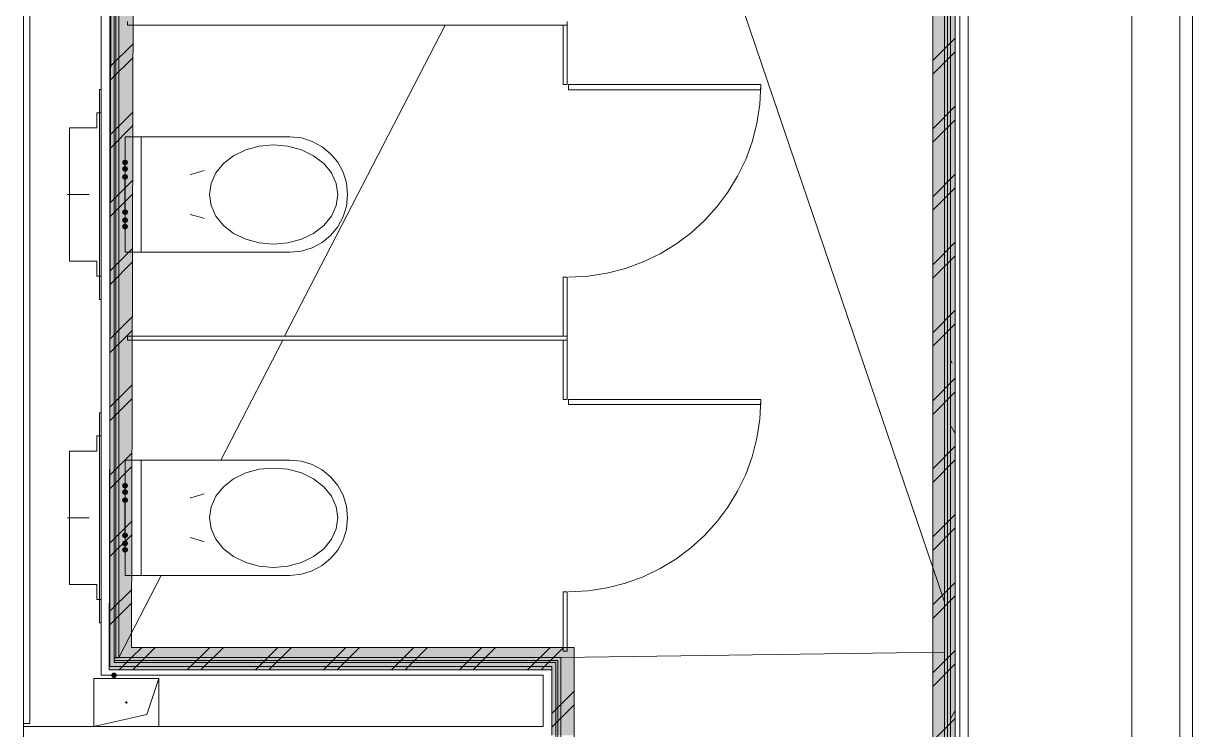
# Model space of a CAD drawing. Header units: millimetres. Extents: x 0 to 1189, y 0 to 841.
# Drawn here: x 375.98 to 412.43, y 435.48 to 457.5 of the extents above; entities that cross this region are included whole.
import ezdxf

# ---------------------------------------------------------------- set-up
doc = ezdxf.new("R2010")
doc.units = ezdxf.units.MM

msp = doc.modelspace()

# ---------------------------------------------------------------- hatches: boundary and pattern name
at = {"true_color": 0xcccccc}
h = msp.add_hatch(color=254, dxfattribs=at)
h.dxf.hatch_style = 2
h.paths.add_polyline_path([(379.34858, 438.04244), (378.648578, 438.04244), (378.773579, 487.445515), (379.47358, 487.445515)])
h = msp.add_hatch(color=254, dxfattribs=at)
h.dxf.hatch_style = 2
h.paths.add_polyline_path([(404.326618, 481.267506), (405.026619, 481.267506), (405.026619, 415.054405), (404.326618, 415.054405)])
h = msp.add_hatch(color=7)
h.dxf.hatch_style = 2
h.paths.add_polyline_path([(379.151579, 453.074463), (379.215142, 453.1009), (379.241579, 453.164463), (379.215142, 453.228026), (379.151579, 453.254463), (379.141579, 453.254463), (379.078017, 453.228026), (379.051579, 453.164463), (379.078017, 453.1009), (379.141579, 453.074463)])
h = msp.add_hatch(color=7)
h.dxf.hatch_style = 2
h.paths.add_polyline_path([(379.141579, 453.054463), (379.078017, 453.028025), (379.051579, 452.964463), (379.078017, 452.9009), (379.141579, 452.874463), (379.151579, 452.874463), (379.215142, 452.9009), (379.241579, 452.964463), (379.215142, 453.028025), (379.151579, 453.054463)])
h = msp.add_hatch(color=7)
h.dxf.hatch_style = 2
h.paths.add_polyline_path([(379.151579, 452.624462), (379.215142, 452.6509), (379.241579, 452.714462), (379.215142, 452.778025), (379.151579, 452.804462), (379.141579, 452.804462), (379.078017, 452.778025), (379.051579, 452.714462), (379.078017, 452.6509), (379.141579, 452.624462)])
h = msp.add_hatch(color=7)
h.dxf.hatch_style = 2
h.paths.add_polyline_path([(379.141579, 451.704461), (379.078017, 451.678023), (379.051579, 451.614461), (379.078017, 451.550898), (379.141579, 451.524461), (379.151579, 451.524461), (379.215142, 451.550898), (379.241579, 451.614461), (379.215142, 451.678023), (379.151579, 451.704461)])
h = msp.add_hatch(color=7)
h.dxf.hatch_style = 2
h.paths.add_polyline_path([(379.151579, 451.27446), (379.215142, 451.300898), (379.241579, 451.36446), (379.215142, 451.428023), (379.151579, 451.45446), (379.141579, 451.45446), (379.078017, 451.428023), (379.051579, 451.36446), (379.078017, 451.300898), (379.141579, 451.27446)])
h = msp.add_hatch(color=7)
h.dxf.hatch_style = 2
h.paths.add_polyline_path([(379.141579, 451.25446), (379.078017, 451.228023), (379.051579, 451.16446), (379.078017, 451.100897), (379.141579, 451.07446), (379.151579, 451.07446), (379.215142, 451.100897), (379.241579, 451.16446), (379.215142, 451.228023), (379.151579, 451.25446)])
h = msp.add_hatch(color=7)
h.dxf.hatch_style = 2
h.paths.add_polyline_path([(379.151579, 442.994447), (379.215142, 443.020885), (379.241579, 443.084448), (379.215142, 443.14801), (379.151579, 443.174448), (379.141579, 443.174448), (379.078017, 443.14801), (379.051579, 443.084448), (379.078017, 443.020885), (379.141579, 442.994447)])
h = msp.add_hatch(color=7)
h.dxf.hatch_style = 2
h.paths.add_polyline_path([(379.141579, 442.974447), (379.078017, 442.94801), (379.051579, 442.884447), (379.078017, 442.820885), (379.141579, 442.794447), (379.151579, 442.794447), (379.215142, 442.820885), (379.241579, 442.884447), (379.215142, 442.94801), (379.151579, 442.974447)])
h = msp.add_hatch(color=7)
h.dxf.hatch_style = 2
h.paths.add_polyline_path([(379.151579, 442.544447), (379.215142, 442.570884), (379.241579, 442.634447), (379.215142, 442.69801), (379.151579, 442.724447), (379.141579, 442.724447), (379.078017, 442.69801), (379.051579, 442.634447), (379.078017, 442.570884), (379.141579, 442.544447)])
h = msp.add_hatch(color=7)
h.dxf.hatch_style = 2
h.paths.add_polyline_path([(379.141579, 441.624445), (379.078017, 441.598008), (379.051579, 441.534445), (379.078017, 441.470883), (379.141579, 441.444445), (379.151579, 441.444445), (379.215142, 441.470883), (379.241579, 441.534445), (379.215142, 441.598008), (379.151579, 441.624445)])
h = msp.add_hatch(color=7)
h.dxf.hatch_style = 2
h.paths.add_polyline_path([(379.151579, 441.194445), (379.215142, 441.220882), (379.241579, 441.284445), (379.215142, 441.348007), (379.151579, 441.374445), (379.141579, 441.374445), (379.078017, 441.348007), (379.051579, 441.284445), (379.078017, 441.220882), (379.141579, 441.194445)])
h = msp.add_hatch(color=7)
h.dxf.hatch_style = 2
h.paths.add_polyline_path([(379.141579, 441.174445), (379.078017, 441.148007), (379.051579, 441.084445), (379.078017, 441.020882), (379.141579, 440.994444), (379.151579, 440.994444), (379.215142, 441.020882), (379.241579, 441.084445), (379.215142, 441.148007), (379.151579, 441.174445)])
h = msp.add_hatch(color=254, dxfattribs=at)
h.dxf.hatch_style = 2
h.paths.add_polyline_path([(379.34858, 438.04244), (379.34658, 437.342439), (378.646578, 437.342439)])
h = msp.add_hatch(color=254, dxfattribs=at)
h.dxf.hatch_style = 2
h.paths.add_polyline_path([(378.646578, 437.342439), (378.648578, 438.04244), (379.34858, 438.04244)])
h = msp.add_hatch(color=254, dxfattribs=at)
h.dxf.hatch_style = 2
h.paths.add_polyline_path([(392.4466, 438.04244), (392.4466, 437.342439), (379.34658, 437.342439), (379.34858, 438.04244)])
h = msp.add_hatch(color=254, dxfattribs=at)
h.dxf.hatch_style = 2
h.paths.add_polyline_path([(392.4466, 437.342439), (393.146601, 438.04244), (393.146601, 437.342439)])
h = msp.add_hatch(color=254, dxfattribs=at)
h.dxf.hatch_style = 2
h.paths.add_polyline_path([(392.4466, 438.04244), (393.146601, 438.04244), (392.4466, 437.342439)])
h = msp.add_hatch(color=7)
h.dxf.hatch_style = 2
h.paths.add_polyline_path([(378.711579, 437.170439), (378.738016, 437.106876), (378.801579, 437.080438), (378.865141, 437.106876), (378.891579, 437.170439), (378.865141, 437.236001), (378.801579, 437.262439), (378.738016, 437.236001)])
h = msp.add_hatch(color=254, dxfattribs=at)
h.dxf.hatch_style = 2
h.paths.add_polyline_path([(393.146601, 435.302436), (392.4466, 435.302436), (392.4466, 437.342439), (393.146601, 437.342439)])

# ---------------------------------------------------------------- linework, layer by layer
at = {"color": 7, "lineweight": 0}
for points in [[(405.172619, 251.095154), (405.172619, 498.901533)], [(412.42663, 432.631432), (412.42663, 495.747528)], [(412.026629, 495.547528), (412.026629, 432.631432)], [(410.526627, 494.047525), (410.526627, 432.631432)], [(375.976574, 413.804403), (375.976574, 488.147516)], [(376.176575, 435.672436), (376.176575, 488.147516)], [(405.426619, 432.931432), (405.426619, 488.147516)], [(378.401578, 487.747516), (378.401578, 437.170439)], [(378.671579, 437.442439), (378.671579, 487.747516)], [(378.801579, 487.747516), (378.801579, 437.572439)], [(378.861579, 437.720439), (378.861579, 487.747516)], [(378.773579, 487.445515), (378.646578, 437.342439)], [(378.951579, 437.720439), (378.951579, 487.417515)], [(379.34858, 438.04244), (379.47358, 487.445515)], [(405.026619, 415.054405), (405.026619, 481.967507)], [(404.696618, 481.841507), (404.696618, 432.931432)], [(404.786618, 481.841507), (404.786618, 432.931432)], [(404.876619, 481.841507), (404.876619, 432.931432)], [(405.026619, 432.931432), (405.026619, 481.841507)], [(404.326618, 481.267506), (404.326618, 415.054405)], [(404.696618, 439.457442), (395.426604, 466.747484)], [(379.226579, 457.56247), (379.226579, 457.44247)], [(392.9266, 457.44247), (392.9266, 457.56247)], [(379.226579, 457.44247), (392.9266, 457.44247)], [(389.126594, 457.44247), (384.121587, 447.742455)], [(392.9266, 457.44247), (392.8066, 457.44247)], [(392.8066, 457.44247), (392.8066, 455.592467)], [(392.9266, 455.592467), (392.9266, 457.44247)], [(378.694579, 456.163468), (379.39658, 456.865469)], [(404.326618, 456.340468), (405.026619, 457.040469)], [(378.693579, 455.738467), (379.39558, 456.440468)], [(404.326618, 455.915467), (405.026619, 456.615468)], [(378.351578, 448.889456), (378.351578, 455.439467)], [(378.351578, 455.439467), (378.401578, 455.439467)], [(392.8066, 455.592467), (392.9266, 455.592467)], [(398.96661, 455.592467), (398.935635, 454.978953), (398.844723, 454.383172), (398.696886, 453.808139), (398.49514, 453.256869), (398.2425, 452.732377), (397.941979, 452.237676), (397.596593, 451.775783), (397.209357, 451.34971), (396.783284, 450.962474), (396.321391, 450.617088), (395.82669, 450.316568), (395.302198, 450.063927), (394.750928, 449.862181), (394.175895, 449.714344), (393.580114, 449.623432), (392.9666, 449.592458)], [(392.9666, 455.432466), (392.9666, 455.592467)], [(392.9666, 455.592467), (398.96661, 455.592467)], [(392.9666, 455.432466), (398.96661, 455.432466)], [(398.96661, 455.432466), (398.96661, 455.592467)], [(404.326618, 454.218465), (405.026619, 454.918466)], [(378.261578, 454.714465), (378.261578, 454.244465)], [(378.401578, 454.714465), (378.261578, 454.714465)], [(378.688579, 454.036464), (379.39058, 454.738465)], [(377.411577, 454.244465), (377.411577, 450.084458)], [(378.261578, 454.244465), (377.411577, 454.244465)], [(378.687579, 453.611464), (379.38958, 454.313465)], [(404.326618, 453.794464), (405.026619, 454.494465)], [(384.282587, 453.964464), (379.151579, 453.964464)], [(379.151579, 453.964464), (379.151579, 450.364459)], [(379.151579, 450.364459), (379.151579, 453.964464)], [(379.151579, 453.964464), (379.65158, 453.964464)], [(379.65158, 453.964464), (379.65158, 450.364459)], [(384.282587, 453.964464), (384.645318, 453.92789), (384.983182, 453.822995), (385.288936, 453.657022), (385.555339, 453.437213), (385.775148, 453.170811), (385.941121, 452.865056), (386.046016, 452.527193), (386.08259, 452.164462), (386.046016, 451.80173), (385.941121, 451.463867), (385.775148, 451.158112), (385.555339, 450.89171), (385.288936, 450.671901), (384.983182, 450.505928), (384.645318, 450.401033), (384.282587, 450.364459)], [(382.529584, 453.376463), (382.908585, 453.560464)], [(382.908585, 453.560464), (383.331586, 453.675464)], [(383.331586, 453.675464), (383.776586, 453.714464)], [(383.776586, 453.714464), (384.221587, 453.675464)], [(384.221587, 453.675464), (384.644588, 453.560464)], [(384.644588, 453.560464), (385.023588, 453.376463)], [(379.141579, 453.164463), (379.141579, 452.964463)], [(379.141579, 453.164463), (379.141579, 452.964463)], [(381.974584, 452.836463), (382.212584, 453.130463)], [(382.212584, 453.130463), (382.529584, 453.376463)], [(385.023588, 453.376463), (385.340589, 453.130463)], [(385.340589, 453.130463), (385.578589, 452.836463)], [(379.141579, 452.714462), (379.141579, 451.614461)], [(379.141579, 452.714462), (379.141579, 452.695462)], [(381.200582, 452.787462), (381.173582, 452.781462)], [(381.614583, 452.914463), (381.200582, 452.787462)], [(381.826583, 452.509462), (381.974584, 452.836463)], [(385.578589, 452.836463), (385.726589, 452.509462)], [(404.326618, 452.097461), (405.026619, 452.797462)], [(378.683579, 451.910461), (379.38558, 452.612462)], [(381.776583, 452.164462), (381.826583, 452.509462)], [(385.726589, 452.509462), (385.776589, 452.164462)], [(404.326618, 451.673461), (405.026619, 452.373462)], [(378.028578, 452.164462), (377.348577, 452.164462)], [(378.682579, 451.48446), (379.38458, 452.186462)], [(381.826583, 451.819461), (381.776583, 452.164462)], [(385.776589, 452.164462), (385.726589, 451.819461)], [(379.141579, 451.633461), (379.141579, 451.614461)], [(381.974584, 451.49146), (381.826583, 451.819461)], [(385.726589, 451.819461), (385.578589, 451.49146)], [(379.141579, 451.36446), (379.141579, 451.16446)], [(379.141579, 451.36446), (379.141579, 451.16446)], [(381.173582, 451.546461), (381.527583, 451.44746)], [(381.527583, 451.44746), (381.614583, 451.41446)], [(382.212584, 451.19746), (381.974584, 451.49146)], [(385.578589, 451.49146), (385.340589, 451.19746)], [(382.529584, 450.95246), (382.212584, 451.19746)], [(382.908585, 450.767459), (382.529584, 450.95246)], [(385.023588, 450.95246), (384.644588, 450.767459)], [(385.340589, 451.19746), (385.023588, 450.95246)], [(383.331586, 450.653459), (382.908585, 450.767459)], [(383.776586, 450.614459), (383.331586, 450.653459)], [(384.221587, 450.653459), (383.776586, 450.614459)], [(384.644588, 450.767459), (384.221587, 450.653459)], [(404.326618, 449.976458), (405.026619, 450.676459)], [(378.678579, 449.783458), (379.37958, 450.485459)], [(379.151579, 450.364459), (384.282587, 450.364459)], [(379.65158, 450.364459), (379.151579, 450.364459)], [(404.326618, 449.552458), (405.026619, 450.252459)], [(377.411577, 450.084458), (378.261578, 450.084458)], [(378.261578, 450.084458), (378.261578, 449.614458)], [(378.677579, 449.358457), (379.37858, 450.060458)], [(378.261578, 449.614458), (378.401578, 449.614458)], [(392.9266, 449.592458), (392.8066, 449.592458)], [(392.8066, 449.592458), (392.8066, 447.742455)], [(392.9266, 447.742455), (392.9266, 449.592458)], [(378.401578, 448.889456), (378.351578, 448.889456)], [(378.672579, 447.656455), (379.37458, 448.358456)], [(404.326618, 447.854455), (405.026619, 448.554456)], [(404.326618, 447.430454), (405.026619, 448.130455)], [(378.671579, 447.231454), (379.37358, 447.933455)], [(392.9266, 447.742455), (379.226579, 447.742455)], [(379.226579, 447.742455), (379.226579, 447.622455)], [(379.226579, 447.622455), (392.9266, 447.622455)], [(384.059587, 447.622455), (382.130584, 443.884449)], [(392.8066, 447.742455), (392.9266, 447.742455)], [(392.9266, 447.622455), (392.8066, 447.622455)], [(392.8066, 447.622455), (392.8066, 445.772452)], [(392.9266, 447.622455), (392.9266, 447.742455)], [(392.9266, 445.772452), (392.9266, 447.622455)], [(404.933619, 446.903453), (404.876619, 447.001454)], [(378.667579, 445.530451), (379.36958, 446.231452)], [(404.326618, 445.733452), (405.026619, 446.433453)], [(378.666579, 445.104451), (379.36858, 445.806452)], [(404.326618, 445.309451), (405.026619, 446.009452)], [(392.8066, 445.772452), (392.9266, 445.772452)], [(398.96661, 445.772452), (398.935635, 445.158938), (398.844723, 444.563157), (398.696886, 443.988124), (398.49514, 443.436854), (398.2425, 442.912362), (397.941979, 442.417661), (397.596593, 441.955768), (397.209357, 441.529695), (396.783284, 441.142459), (396.321391, 440.797073), (395.82669, 440.496553), (395.302198, 440.243912), (394.750928, 440.042166), (394.175895, 439.894329), (393.580114, 439.803417), (392.9666, 439.772443)], [(392.9666, 445.612451), (392.9666, 445.772452)], [(392.9666, 445.772452), (398.96661, 445.772452)], [(392.9666, 445.612451), (398.96661, 445.612451)], [(398.96661, 445.612451), (398.96661, 445.772452)], [(378.351578, 438.809441), (378.351578, 445.359451)], [(378.351578, 445.359451), (378.401578, 445.359451)], [(405.026619, 444.71045), (404.901619, 444.92645)], [(378.261578, 444.63445), (378.261578, 444.164449)], [(378.401578, 444.63445), (378.261578, 444.63445)], [(377.411577, 444.164449), (377.411577, 440.004443)], [(378.261578, 444.164449), (377.411577, 444.164449)], [(378.662579, 443.403448), (379.36358, 444.105449)], [(404.326618, 443.612448), (405.026619, 444.31245)], [(378.660579, 442.978447), (379.36258, 443.679449)], [(384.282587, 443.884449), (379.151579, 443.884449)], [(379.151579, 443.884449), (379.151579, 440.284443)], [(379.151579, 440.284443), (379.151579, 443.884449)], [(379.151579, 443.884449), (379.65158, 443.884449)], [(379.65158, 443.884449), (379.65158, 440.284443)], [(383.331586, 443.595448), (383.776586, 443.634448)], [(383.776586, 443.634448), (384.221587, 443.595448)], [(384.282587, 443.884449), (384.645318, 443.847875), (384.983182, 443.74298), (385.288936, 443.577007), (385.555339, 443.357198), (385.775148, 443.090795), (385.941121, 442.785041), (386.046016, 442.447177), (386.08259, 442.084446), (386.046016, 441.721715), (385.941121, 441.383851), (385.775148, 441.078097), (385.555339, 440.811694), (385.288936, 440.591885), (384.983182, 440.425912), (384.645318, 440.321018), (384.282587, 440.284443)], [(404.326618, 443.188448), (405.026619, 443.888449)], [(382.212584, 443.050448), (382.529584, 443.296448)], [(382.529584, 443.296448), (382.908585, 443.480448)], [(382.908585, 443.480448), (383.331586, 443.595448)], [(384.221587, 443.595448), (384.644588, 443.480448)], [(384.644588, 443.480448), (385.023588, 443.296448)], [(385.023588, 443.296448), (385.340589, 443.050448)], [(379.141579, 443.084448), (379.141579, 442.884447)], [(379.141579, 443.084448), (379.141579, 442.884447)], [(381.974584, 442.756447), (382.212584, 443.050448)], [(385.340589, 443.050448), (385.578589, 442.756447)], [(379.141579, 442.634447), (379.141579, 441.534445)], [(379.141579, 442.634447), (379.141579, 442.615447)], [(381.200582, 442.707447), (381.173582, 442.701447)], [(381.614583, 442.834447), (381.200582, 442.707447)], [(381.826583, 442.429447), (381.974584, 442.756447)], [(385.578589, 442.756447), (385.726589, 442.429447)], [(381.776583, 442.084446), (381.826583, 442.429447)], [(385.726589, 442.429447), (385.776589, 442.084446)], [(404.326618, 441.490445), (405.026619, 442.190446)], [(378.028578, 442.084446), (377.348577, 442.084446)], [(378.656579, 441.276445), (379.35858, 441.978446)], [(381.826583, 441.739446), (381.776583, 442.084446)], [(385.776589, 442.084446), (385.726589, 441.739446)], [(378.655579, 440.851444), (379.35758, 441.553445)], [(379.141579, 441.553445), (379.141579, 441.534445)], [(381.173582, 441.466445), (381.527583, 441.367445)], [(381.974584, 441.411445), (381.826583, 441.739446)], [(382.212584, 441.117445), (381.974584, 441.411445)], [(385.578589, 441.411445), (385.340589, 441.117445)], [(385.726589, 441.739446), (385.578589, 441.411445)], [(404.326618, 441.066445), (405.026619, 441.766446)], [(379.141579, 441.284445), (379.141579, 441.084445)], [(379.141579, 441.284445), (379.141579, 441.084445)], [(381.527583, 441.367445), (381.614583, 441.334445)], [(382.529584, 440.872444), (382.212584, 441.117445)], [(385.340589, 441.117445), (385.023588, 440.872444)], [(382.908585, 440.687444), (382.529584, 440.872444)], [(383.331586, 440.573444), (382.908585, 440.687444)], [(384.644588, 440.687444), (384.221587, 440.573444)], [(385.023588, 440.872444), (384.644588, 440.687444)], [(383.776586, 440.534444), (383.331586, 440.573444)], [(384.221587, 440.573444), (383.776586, 440.534444)], [(377.411577, 440.004443), (378.261578, 440.004443)], [(378.261578, 440.004443), (378.261578, 439.534442)], [(380.273581, 440.284443), (378.951579, 437.722439)], [(379.151579, 440.284443), (384.282587, 440.284443)], [(379.65158, 440.284443), (379.151579, 440.284443)], [(404.326618, 439.369442), (405.026619, 440.069443)], [(378.651578, 439.150442), (379.35358, 439.851443)], [(392.9266, 439.772443), (392.8066, 439.772443)], [(392.8066, 439.772443), (392.8066, 437.92244)], [(392.9266, 437.92244), (392.9266, 439.772443)], [(404.326618, 438.945441), (405.026619, 439.645442)], [(378.261578, 439.534442), (378.401578, 439.534442)], [(378.650578, 438.724441), (379.35258, 439.426442)], [(378.401578, 438.809441), (378.351578, 438.809441)], [(379.34758, 437.725439), (379.66558, 438.04244)], [(393.146601, 438.04244), (379.34858, 438.04244)], [(379.38958, 437.342439), (380.089581, 438.04244)], [(381.086582, 437.342439), (381.786583, 438.04244)], [(381.510583, 437.342439), (382.210584, 438.04244)], [(383.207585, 437.342439), (383.907587, 438.04244)], [(383.632586, 437.342439), (384.332587, 438.04244)], [(385.329589, 437.342439), (386.02959, 438.04244)], [(385.753589, 437.342439), (386.45359, 438.04244)], [(387.450592, 437.342439), (388.150593, 438.04244)], [(387.874593, 437.342439), (388.574594, 438.04244)], [(389.571595, 437.342439), (390.271596, 438.04244)], [(389.996596, 437.342439), (390.696597, 438.04244)], [(391.693598, 437.342439), (392.393599, 438.04244)], [(392.4466, 437.672439), (392.8176, 438.04244)], [(404.696618, 437.89044), (392.7266, 437.722439)], [(392.8066, 437.92244), (392.9266, 437.92244)], [(393.146601, 438.04244), (393.146601, 437.342439)], [(404.326618, 437.248439), (405.026619, 437.94844)], [(378.671579, 437.442439), (392.4466, 437.442439)], [(392.7266, 437.722439), (378.801579, 437.722439)], [(378.801579, 437.720439), (378.951579, 437.720439)], [(392.6366, 437.632439), (378.801579, 437.632439)], [(378.801579, 437.572439), (392.5766, 437.572439)], [(378.965579, 437.342439), (379.34758, 437.725439)], [(392.117599, 437.342439), (392.4466, 437.672439)], [(392.4466, 437.442439), (392.4466, 435.302436)], [(392.5766, 437.572439), (392.5766, 435.172436)], [(392.6366, 435.112435), (392.6366, 437.632439)], [(392.7266, 435.022435), (392.7266, 437.722439)], [(404.326618, 436.824438), (405.026619, 437.524439)], [(378.176578, 435.572436), (378.176578, 437.072438)], [(378.176578, 437.072438), (380.200581, 437.072438)], [(380.200581, 437.072438), (378.176578, 437.072438)], [(378.176578, 437.072438), (378.176578, 435.572436)], [(378.401578, 437.170439), (378.801579, 437.170439)], [(378.646578, 437.342439), (379.34658, 437.342439)], [(378.801579, 437.172439), (392.176599, 437.172439)], [(379.34658, 437.342439), (392.4466, 437.342439)], [(380.200581, 437.072438), (379.82558, 435.947437)], [(380.200581, 437.072438), (380.200581, 435.572436)], [(380.200581, 435.572436), (380.200581, 437.072438)], [(392.176599, 437.172439), (392.176599, 435.572436)], [(392.4466, 437.342439), (392.4466, 435.302436)], [(393.146601, 434.602435), (393.146601, 437.342439)], [(392.4466, 435.974437), (393.146601, 436.674438)], [(379.163579, 436.322437), (379.188579, 436.347437), (379.213579, 436.322437)], [(379.163579, 436.322437), (379.176579, 436.344437)], [(379.213579, 436.322437), (379.188579, 436.297437), (379.163579, 436.322437)], [(379.212579, 436.316437), (379.188579, 436.297437), (379.176579, 436.301437)], [(379.188579, 436.347437), (379.212579, 436.329437)], [(379.82558, 435.947437), (378.176578, 435.572436)], [(392.4466, 435.550436), (393.146601, 436.250437)], [(405.026619, 436.069437), (404.876619, 435.809437)], [(375.976574, 435.672436), (376.176575, 435.672436)], [(404.326618, 435.127435), (405.026619, 435.827437)], [(392.176599, 435.572436), (375.976574, 435.572436)]]:
    msp.add_lwpolyline(points, dxfattribs=at)

doc.saveas('drawing.dxf')
